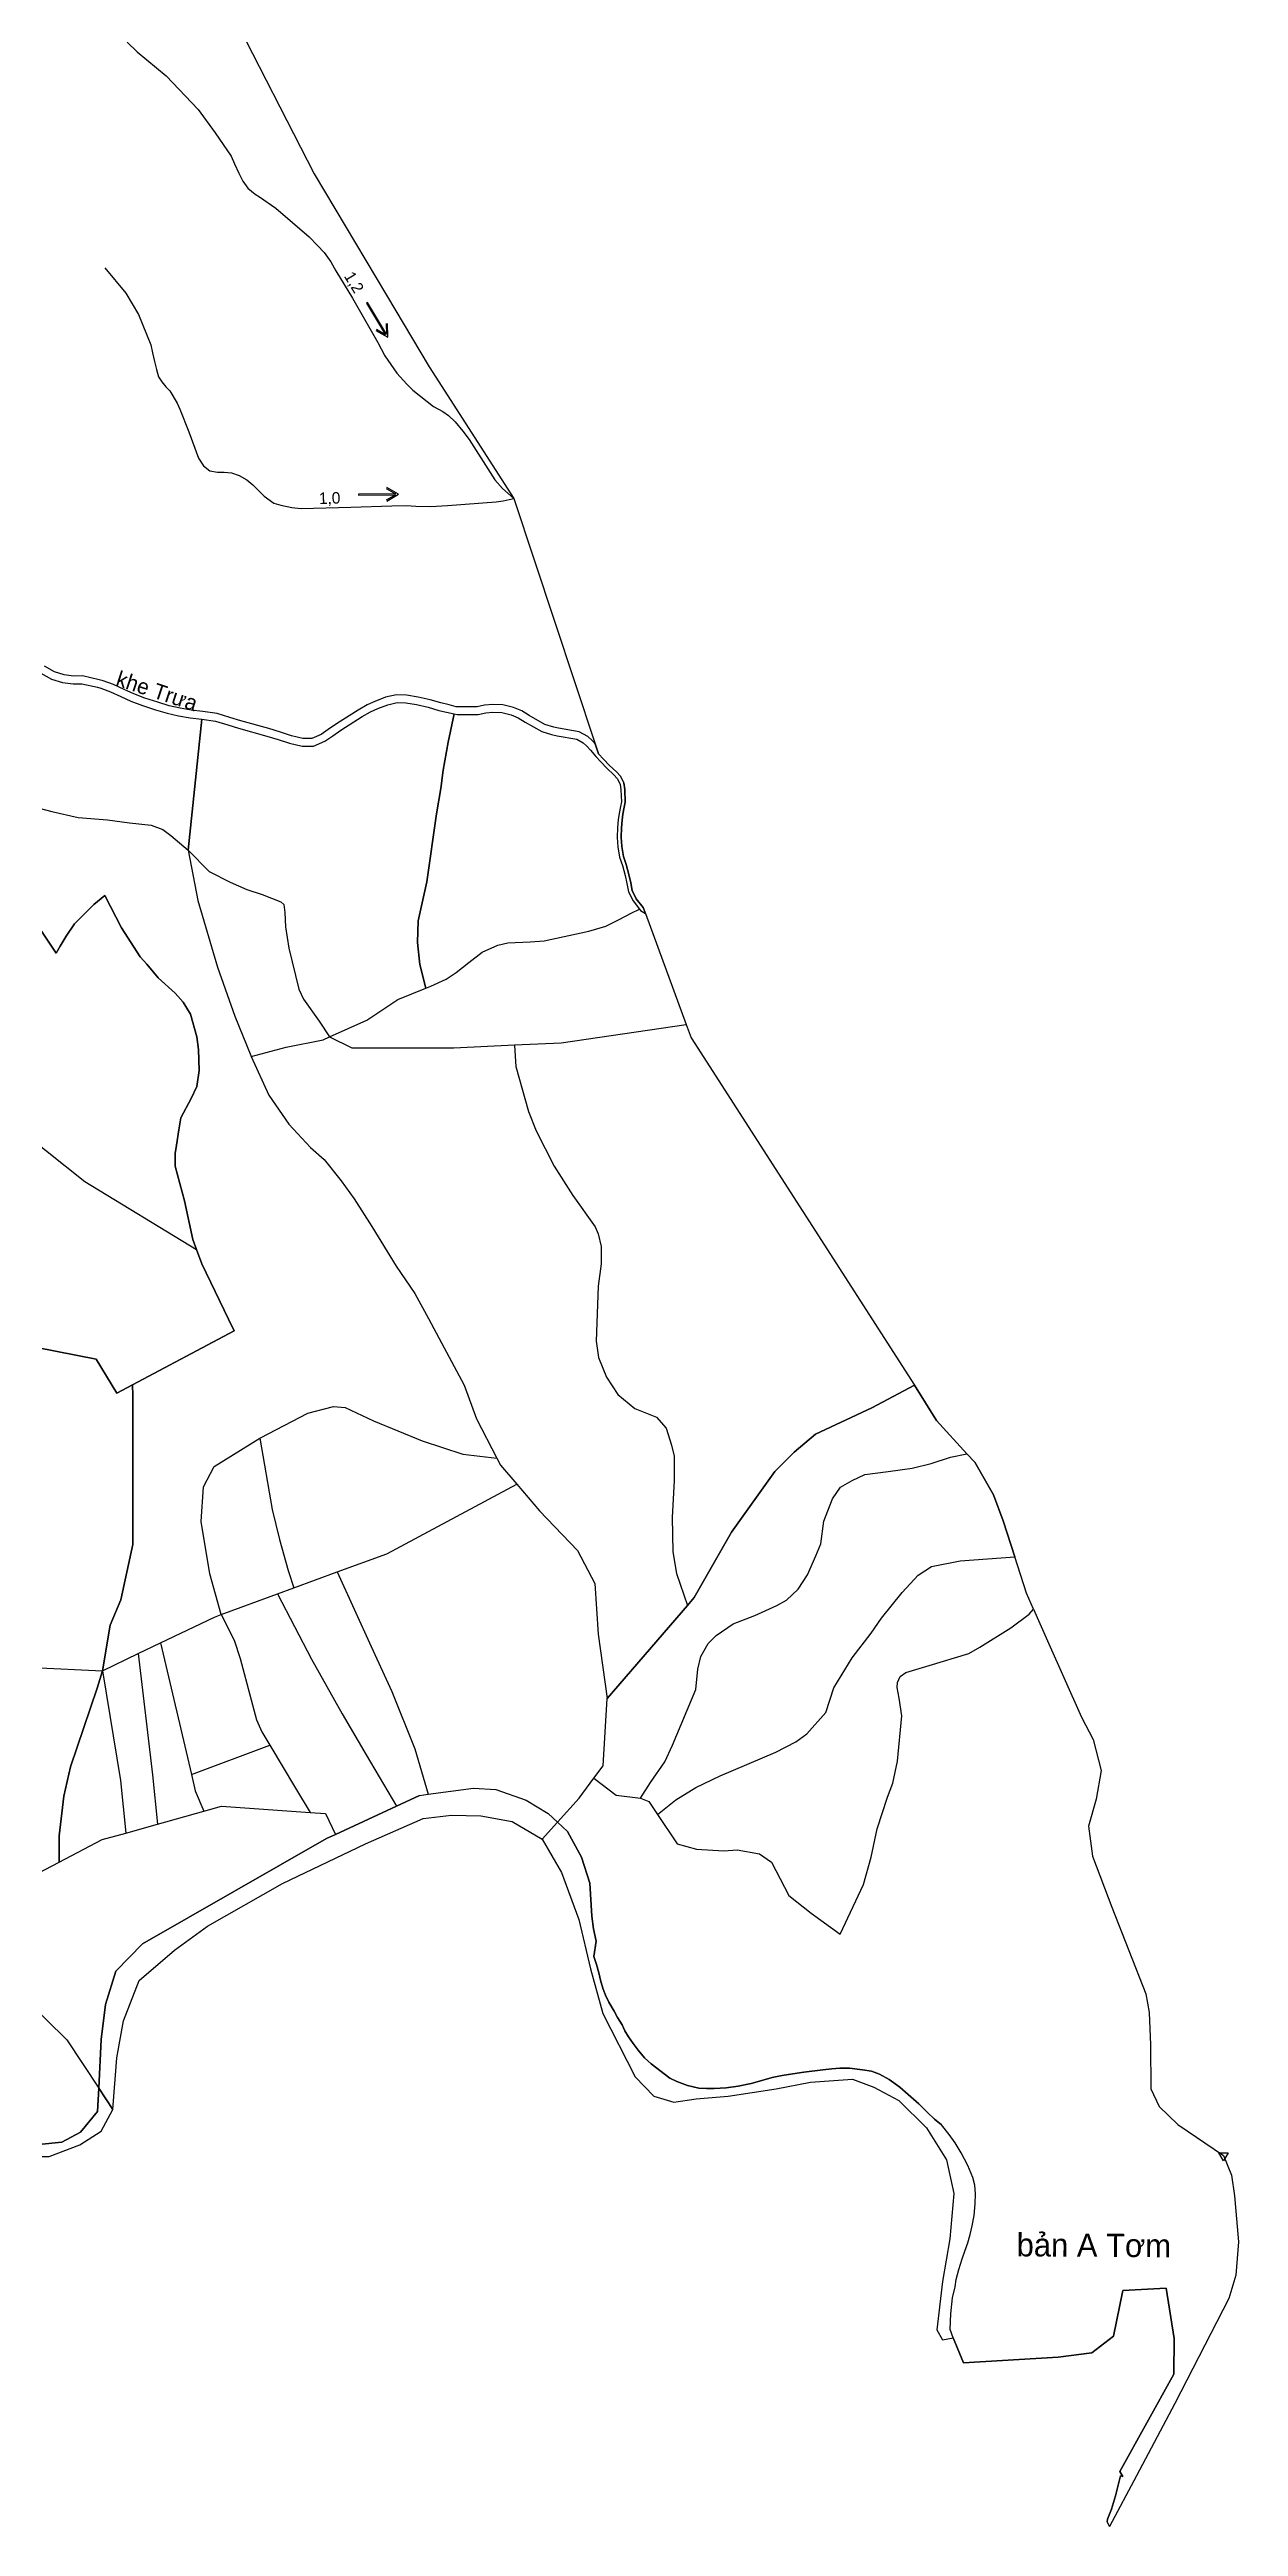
# Model space of a CAD drawing. Extents: x -6 to 556710, y -10 to 1845877.
# Drawn here: x 555169 to 556710, y 1840520 to 1843731 of the extents above; entities that cross this region are included whole.
import ezdxf

# ---------------------------------------------------------------- set-up
doc = ezdxf.new("R2010")
doc.units = 0
for name, color, linetype in [('Level 12', 7, 'Continuous'), ('Level 2', 7, 'Continuous'), ('Level 31', 7, 'Continuous'), ('Level 34', 7, 'Continuous'), ('Level 35', 7, 'Continuous'), ('Level 44', 7, 'Continuous'), ('Level 47', 7, 'Continuous'), ('Level 48', 7, 'Continuous'), ('Level 49', 7, 'Continuous'), ('Level 53', 7, 'Continuous'), ('Level 57', 7, 'Continuous'), ('Level 63', 7, 'Continuous')]:
    doc.layers.add(name, color=color, linetype=linetype)

msp = doc.modelspace()

# ---------------------------------------------------------------- linework, layer by layer
at = {"layer": 'Level 12'}
for p, q in [((555485.67, 1841737.19), (555541.7, 1841757.81)), ((555391.36, 1841702.49), (555464.55, 1841729.42)), ((555464.55, 1841729.42), (555485.67, 1841737.19)), ((555995.92, 1841714.32), (555891.91, 1841593.54)), ((555283.99, 1841651.97), (555312.82, 1841665.79)), ((555312.82, 1841665.79), (555352.93, 1841495.03)), ((555237.51, 1841629.69), (555283.99, 1841651.97)), ((555352.93, 1841495.03), (555454.7, 1841533.16)), ((555267.69, 1841419.34), (555308.84, 1841430.86)), ((555308.84, 1841430.86), (555368.9, 1841447.68)), ((555078.76, 1841327.72), (555181.25, 1841381.48))]:
    msp.add_line(p, q, dxfattribs=at)
for points in [[(555693.68, 1842870.1), (555685.49, 1842833.5), (555679.05, 1842797.34), (555676.08, 1842773.56), (555670.63, 1842740.37), (555658.1, 1842652.23), (555646.87, 1842601.66), (555645.88, 1842573.91), (555648.85, 1842545.18), (555656.57, 1842514.5)], [(555155.11, 1842593.85), (555177.61, 1842560.02), (555182.48, 1842569.08), (555190.26, 1842581.87), (555201.38, 1842597.99), (555226.52, 1842623.16), (555240.52, 1842634.59), (555262.26, 1842592.92), (555286.22, 1842555.31), (555295.06, 1842545.72), (555309.8, 1842528.02), (555331.91, 1842508.11), (555342.23, 1842496.31), (555351.81, 1842480.82), (555359.92, 1842451.32), (555362.13, 1842435.09), (555362.87, 1842407.81), (555359.92, 1842387.16), (555352.55, 1842371.67), (555339.28, 1842346.59), (555336.34, 1842331.11), (555333.39, 1842311.19), (555331.91, 1842300.13), (555331.91, 1842283.91), (555343.71, 1842238.92), (555354.76, 1842188.77), (555359.61, 1842175.72)], [(555656.57, 1842514.5), (555663.22, 1842517.21), (555683.24, 1842526.12), (555696.14, 1842535.02), (555712.61, 1842547.94), (555729.96, 1842561.29), (555749.99, 1842570.2), (555762.9, 1842573.32), (555791.82, 1842574.65), (555810.06, 1842575.99), (555867.92, 1842588.46), (555890.16, 1842595.14), (555907.52, 1842603.6), (555923.12, 1842611.9), (555933.88, 1842616.93)], [(555532, 1842451.35), (555580.14, 1842473.17), (555620.61, 1842499.82), (555656.57, 1842514.5)], [(555430.43, 1842425.9), (555475.77, 1842438), (555523.7, 1842447.59), (555532, 1842451.35)], [(555771.71, 1842441), (555771.74, 1842440.1), (555773.53, 1842413.12), (555789.85, 1842354.54), (555799.93, 1842329.56), (555823.3, 1842283.87), (555847.19, 1842245.61), (555876.16, 1842205.04), (555880.03, 1842196.24), (555883.9, 1842179.7), (555883.9, 1842157.17), (555880.38, 1842128.31), (555877.57, 1842056.87), (555880.39, 1842035.75), (555890.94, 1842010.4), (555905.71, 1841987.88), (555927.52, 1841969.57), (555955.67, 1841958.31), (555968.46, 1841944.01), (555975.14, 1841922.27), (555978.49, 1841908.05), (555978.49, 1841876.26), (555975.98, 1841828.58), (555976.84, 1841783.96), (555981.83, 1841755.81), (555995.92, 1841714.32)], [(555112.55, 1842345.02), (555214.53, 1842264.07), (555359.61, 1842175.72)], [(555359.61, 1842175.72), (555366.55, 1842157.05), (555400.86, 1842085.44), (555408.39, 1842070.36), (555276.64, 1842000.28)], [(555276.64, 1842000.28), (555256.14, 1841989.38), (555229.35, 1842033.57), (554969.6, 1842084.49), (554925.13, 1842082.43)], [(555276.64, 1842000.28), (555276.91, 1841986.4), (555276.92, 1841793.52), (555261.3, 1841721.84), (555247.59, 1841688.61), (555237.51, 1841629.69)], [(556290.33, 1842000), (556234.83, 1841970.64), (556162.14, 1841936.62), (556134.42, 1841913.05), (556109.35, 1841888.05), (556052.95, 1841809.26), (556004.77, 1841724.6), (555995.92, 1841714.32)], [(555441.56, 1841931.05), (555442.38, 1841931.55), (555503.55, 1841963.5), (555537.11, 1841972.17), (555552.27, 1841971.09), (555589.08, 1841953.75), (555651.87, 1841927.75), (555704.92, 1841910.42), (555748.81, 1841905.4)], [(555391.36, 1841702.49), (555376.55, 1841755.15), (555365.55, 1841823.17), (555368.55, 1841868.18), (555382.29, 1841894.71), (555441.56, 1841931.05)], [(555441.56, 1841931.05), (555457.65, 1841838.89), (555467.24, 1841799.7), (555478.43, 1841759.71), (555485.67, 1841737.19)], [(555935.03, 1841464.36), (555948.13, 1841485.02), (555966.79, 1841511.63), (555976.71, 1841533.08), (556006.88, 1841605.38), (556009.27, 1841631.6), (556013.23, 1841648.28), (556022.76, 1841664.96), (556033.08, 1841675.29), (556055.31, 1841690.39), (556083.1, 1841701.51), (556111.68, 1841714.22), (556124.38, 1841721.37), (556139.46, 1841735.67), (556151.37, 1841753.94), (556162.48, 1841778.57), (556168.83, 1841794.45), (556172.8, 1841823.85), (556183.91, 1841852.44), (556194.23, 1841867.54), (556209.32, 1841876.28), (556225.99, 1841884.22), (556256.15, 1841888.19), (556287.12, 1841892.16), (556311.73, 1841898.52), (556337.13, 1841906.46), (556358.28, 1841911.04)], [(555541.7, 1841757.81), (555606.09, 1841781.5), (555774.57, 1841871.62)], [(555541.7, 1841757.81), (555586.02, 1841661.29), (555612.53, 1841602.71), (555642.35, 1841528.66), (555659.94, 1841469.55)], [(555956.91, 1841443.44), (555981.03, 1841462.28), (556006.75, 1841478.24), (556038.13, 1841493.68), (556110.67, 1841524.07), (556136.4, 1841537.45), (556150.8, 1841547.75), (556175.5, 1841575.55), (556185.79, 1841607.47), (556209.46, 1841646.6), (556234.15, 1841678.52), (556247.53, 1841698.08), (556274.28, 1841731.03), (556294.86, 1841753.68), (556312.35, 1841765.01), (556349.4, 1841772.22), (556420.28, 1841777.3)], [(555464.55, 1841729.42), (555508.7, 1841644.71), (555548.47, 1841573.97), (555579.39, 1841520.92), (555618.75, 1841454.27)], [(555130.69, 1841695.58), (555139.56, 1841680.74), (555144.76, 1841669.68), (555146.06, 1841644.95), (555147.36, 1841633.9), (555237.51, 1841629.69)], [(555312.82, 1841665.79), (555382.89, 1841699.37), (555391.36, 1841702.49)], [(555391.36, 1841702.49), (555408.13, 1841669.41), (555415.89, 1841645.66), (555437.17, 1841566.03), (555444.24, 1841550.7), (555454.7, 1841533.16)], [(555956.91, 1841443.44), (555982.44, 1841405.41), (556007.5, 1841398.3), (556042.99, 1841396.22), (556060.53, 1841397.47), (556089.15, 1841392.58), (556104.79, 1841381.71), (556127.57, 1841338.17), (556156.46, 1841315.38), (556193.85, 1841288.17), (556224.11, 1841352.8), (556234.31, 1841388.18), (556241.79, 1841424.92), (556255.39, 1841465.73), (556262.19, 1841484.1), (556268.3, 1841512.67), (556273.74, 1841571.17), (556270.34, 1841594.3), (556267.62, 1841607.91), (556268.3, 1841614.71), (556271.7, 1841622.19), (556279.18, 1841627.64), (556309.1, 1841636.48), (556360.77, 1841652.13), (556375.04, 1841660.29), (556415.15, 1841685.45), (556438.95, 1841703.14), (556444.76, 1841709.35)], [(555237.51, 1841629.69), (555230.82, 1841607.15), (555195.99, 1841505.1), (555187.57, 1841467.16), (555181.25, 1841415.53), (555181.25, 1841381.48)], [(555237.51, 1841629.69), (555260.86, 1841487.33), (555267.69, 1841419.34)], [(555283.99, 1841651.97), (555302.42, 1841494.67), (555308.84, 1841430.86)], [(555454.7, 1841533.16), (555487.85, 1841477.58), (555506.69, 1841446.13)], [(555352.93, 1841495.03), (555357.88, 1841473.98), (555368.9, 1841447.68)], [(555874.5, 1841490.38), (555903.52, 1841468.5), (555935.03, 1841464.36)], [(555935.03, 1841464.36), (555945.7, 1841460.14), (555956.91, 1841443.44)], [(555368.9, 1841447.68), (555391.91, 1841454.12), (555506.69, 1841446.13)], [(555506.69, 1841446.13), (555526.82, 1841444.73), (555539.5, 1841417.55)], [(555181.25, 1841381.48), (555237.09, 1841410.77), (555267.69, 1841419.34)]]:
    msp.add_lwpolyline(points, dxfattribs=at)
at = {"layer": 'Level 2'}
for p, q in [((555348.63, 1842693.27), (555366.53, 1842863.11)), ((555485.67, 1841737.19), (555541.7, 1841757.81)), ((555391.36, 1841702.49), (555464.55, 1841729.42)), ((555464.55, 1841729.42), (555485.67, 1841737.19)), ((555891.91, 1841593.54), (555995.92, 1841714.32)), ((555283.99, 1841651.97), (555312.82, 1841665.79)), ((555312.82, 1841665.79), (555352.93, 1841495.03)), ((555237.51, 1841629.69), (555283.99, 1841651.97)), ((555352.93, 1841495.03), (555454.7, 1841533.16)), ((555267.69, 1841419.34), (555308.84, 1841430.86)), ((555308.84, 1841430.86), (555368.9, 1841447.68)), ((555539.5, 1841417.55), (555618.75, 1841454.27)), ((555807.75, 1841411.19), (555827.51, 1841433.36)), ((555078.76, 1841327.72), (555181.25, 1841381.48)), ((555232.77, 1841088.7), (555251.06, 1841061.01))]:
    msp.add_line(p, q, dxfattribs=at)
for points in [[(555405.3, 1843778.66), (555511.95, 1843570.12), (555605.8, 1843412.79), (555660.94, 1843319.93), (555771, 1843149.15), (555876.4, 1842831.11), (555872.5, 1842835.59), (555866.71, 1842840.65), (555855.7, 1842846.76), (555828.86, 1842851.5), (555822.49, 1842853.06), (555810.97, 1842856.57), (555790.56, 1842868.16), (555781.29, 1842874.16), (555770.48, 1842878.54), (555756.67, 1842881.89), (555743.5, 1842882.37), (555732.82, 1842881.34), (555723.5, 1842879.34), (555696.08, 1842879.27), (555687.1, 1842881.88), (555676.28, 1842884.37), (555662.46, 1842888.35), (555646.66, 1842892), (555631.83, 1842894.28), (555618.57, 1842894.77), (555604.52, 1842891.67), (555590.79, 1842886.41), (555580.59, 1842881.88), (555569.11, 1842875.15), (555540.89, 1842857.25), (555530.33, 1842849.8), (555521.12, 1842843.56), (555508.86, 1842838.35), (555497.42, 1842838.33), (555482.62, 1842841.8), (555468.26, 1842846.61), (555453.3, 1842851.08), (555416.82, 1842861.16), (555402.78, 1842865.36), (555386.24, 1842870.59), (555367.77, 1842873.04), (555352.54, 1842874.75), (555338.21, 1842877.44), (555323.96, 1842880.7), (555309.25, 1842885.14), (555292.53, 1842890.59), (555278.12, 1842895.98), (555265.69, 1842901.65), (555251.88, 1842908.1), (555238.5, 1842913.09), (555233.44, 1842914.49), (555211.65, 1842919.29), (555200.06, 1842919), (555187.97, 1842920.61), (555175.34, 1842924.44), (555162.15, 1842931.89)], [(555157.53, 1842923.01), (555171.38, 1842915.2), (555185.85, 1842910.81), (555199.52, 1842908.98), (555210.69, 1842909.27), (555231.02, 1842904.79), (555235.42, 1842903.57), (555248, 1842898.88), (555261.49, 1842892.57), (555274.28, 1842886.74), (555289.23, 1842881.15), (555306.25, 1842875.6), (555321.4, 1842871.02), (555336.17, 1842867.64), (555351.06, 1842864.85), (555366.53, 1842863.11), (555384.06, 1842860.79), (555399.84, 1842855.8), (555414.06, 1842851.54), (555450.54, 1842841.46), (555465.24, 1842837.07), (555479.88, 1842832.18), (555496.26, 1842828.33), (555510.9, 1842828.35), (555525.92, 1842834.74), (555536.01, 1842841.58), (555546.45, 1842848.93), (555574.31, 1842866.61), (555585.17, 1842872.96), (555594.61, 1842877.17), (555607.4, 1842882.07), (555619.47, 1842884.73), (555630.89, 1842884.3), (555644.78, 1842882.18), (555659.94, 1842878.67), (555673.78, 1842874.69), (555693.68, 1842870.1), (555697.26, 1842869.28), (555724.58, 1842869.34), (555734.36, 1842871.44), (555743.8, 1842872.35), (555755.29, 1842871.93), (555767.4, 1842869), (555776.65, 1842865.24)], [(555157.53, 1842923.01), (555171.38, 1842915.2), (555185.85, 1842910.81), (555199.52, 1842908.98), (555210.69, 1842909.27), (555231.02, 1842904.79), (555235.42, 1842903.57), (555248, 1842898.88), (555261.49, 1842892.57), (555274.28, 1842886.74), (555289.23, 1842881.15), (555306.25, 1842875.6), (555321.4, 1842871.02), (555336.17, 1842867.64), (555351.06, 1842864.85), (555366.53, 1842863.11)], [(555211.65, 1842919.29), (555200.06, 1842919), (555187.97, 1842920.61), (555175.34, 1842924.44), (555162.15, 1842931.89)], [(555776.65, 1842865.24), (555785.38, 1842859.6), (555806.99, 1842847.33), (555819.82, 1842843.42), (555826.8, 1842841.7), (555852.32, 1842837.2), (555860.93, 1842832.43), (555865.4, 1842828.51), (555870.15, 1842823.06), (555876.95, 1842814.86), (555883.55, 1842807.83), (555891.41, 1842799.84), (555900.42, 1842791.32), (555904.87, 1842786.52), (555908.54, 1842779.09), (555909.66, 1842771.53), (555910.3, 1842756.26), (555909.18, 1842750.08), (555907.21, 1842741.13), (555906.17, 1842732.8), (555905.25, 1842722.91), (555905.01, 1842710.02), (555905.76, 1842697.67), (555907.95, 1842684.26), (555911.55, 1842673.45), (555915.28, 1842660.78), (555917.53, 1842650.24), (555919.67, 1842639.65), (555925.35, 1842627.61), (555933.88, 1842616.93), (555935.18, 1842615.3), (555941.35, 1842611.5), (555938.54, 1842619.11), (555929.62, 1842630.27), (555924.45, 1842641.23), (555922.43, 1842651.26), (555920.13, 1842662.01), (555916.32, 1842674.95), (555912.82, 1842685.46), (555910.74, 1842698.23), (555910.01, 1842710.13), (555910.25, 1842722.63), (555911.14, 1842732.26), (555912.14, 1842740.28), (555914.08, 1842749.09), (555915.32, 1842755.91), (555914.64, 1842772), (555913.37, 1842780.6), (555909.03, 1842789.39), (555903.97, 1842794.84), (555894.91, 1842803.41), (555887.16, 1842811.3), (555880.68, 1842818.19), (555876.4, 1842831.11), (555872.5, 1842835.59), (555866.71, 1842840.65), (555855.7, 1842846.76), (555828.86, 1842851.5), (555822.49, 1842853.06), (555810.97, 1842856.57), (555790.56, 1842868.16), (555781.29, 1842874.16), (555770.48, 1842878.54), (555756.67, 1842881.89), (555743.5, 1842882.37), (555732.82, 1842881.34), (555723.5, 1842879.34), (555696.08, 1842879.27), (555687.1, 1842881.88), (555676.28, 1842884.37), (555662.46, 1842888.35), (555646.66, 1842892), (555631.83, 1842894.28), (555618.57, 1842894.77), (555604.52, 1842891.67), (555590.79, 1842886.41), (555580.59, 1842881.88), (555569.11, 1842875.15), (555540.89, 1842857.25), (555530.33, 1842849.8), (555521.12, 1842843.56), (555508.86, 1842838.35), (555497.42, 1842838.33), (555482.62, 1842841.8), (555468.26, 1842846.61), (555453.3, 1842851.08), (555416.82, 1842861.16), (555402.78, 1842865.36), (555386.24, 1842870.59), (555367.77, 1842873.04), (555352.54, 1842874.75), (555338.21, 1842877.44), (555323.96, 1842880.7), (555309.25, 1842885.14), (555292.53, 1842890.59), (555278.12, 1842895.98), (555265.69, 1842901.65), (555251.88, 1842908.1), (555238.5, 1842913.09), (555233.44, 1842914.49), (555211.65, 1842919.29)], [(555366.53, 1842863.11), (555384.06, 1842860.79), (555399.84, 1842855.8), (555414.06, 1842851.54), (555450.54, 1842841.46), (555465.24, 1842837.07), (555479.88, 1842832.18), (555496.26, 1842828.33), (555510.9, 1842828.35), (555525.92, 1842834.74), (555536.01, 1842841.58), (555546.45, 1842848.93), (555574.31, 1842866.61), (555585.17, 1842872.96), (555594.61, 1842877.17), (555607.4, 1842882.07), (555619.47, 1842884.73), (555630.89, 1842884.3), (555644.78, 1842882.18), (555659.94, 1842878.67), (555673.78, 1842874.69), (555693.68, 1842870.1)], [(555656.57, 1842514.5), (555648.85, 1842545.18), (555645.88, 1842573.91), (555646.87, 1842601.66), (555658.1, 1842652.23), (555670.63, 1842740.37), (555676.08, 1842773.56), (555679.05, 1842797.34), (555685.49, 1842833.5), (555693.68, 1842870.1)], [(555693.68, 1842870.1), (555697.26, 1842869.28), (555724.58, 1842869.34), (555734.36, 1842871.44), (555743.8, 1842872.35), (555755.29, 1842871.93), (555767.4, 1842869), (555776.65, 1842865.24), (555785.38, 1842859.6), (555806.99, 1842847.33), (555819.82, 1842843.42), (555826.8, 1842841.7), (555852.32, 1842837.2), (555860.93, 1842832.43), (555865.4, 1842828.51), (555870.15, 1842823.06), (555876.95, 1842814.86), (555883.55, 1842807.83), (555891.41, 1842799.84), (555900.42, 1842791.32), (555904.87, 1842786.52), (555908.54, 1842779.09), (555909.66, 1842771.53), (555910.3, 1842756.26), (555909.18, 1842750.08), (555907.21, 1842741.13), (555906.17, 1842732.8), (555905.25, 1842722.91), (555905.01, 1842710.02), (555905.76, 1842697.67), (555907.95, 1842684.26), (555911.55, 1842673.45), (555915.28, 1842660.78), (555917.53, 1842650.24), (555919.67, 1842639.65), (555925.35, 1842627.61), (555933.88, 1842616.93)], [(555117.26, 1842758.97), (555139.15, 1842752.25), (555171.72, 1842743.72), (555205.84, 1842735.96), (555243.84, 1842732.85), (555272.53, 1842728.97), (555300.45, 1842725.87), (555315.96, 1842720.44), (555325.95, 1842712.41), (555348.63, 1842693.27)], [(555348.63, 1842693.27), (555375.67, 1842665.71), (555403.18, 1842651.87), (555424.81, 1842642.59), (555444.51, 1842636.02), (555468.84, 1842626.35), (555472.71, 1842622.88), (555473.87, 1842612.83), (555474.64, 1842593.89), (555479.27, 1842566.44), (555492.03, 1842513.48), (555498.21, 1842500.34), (555518.29, 1842471.74), (555532, 1842451.35)], [(555348.63, 1842693.27), (555360.99, 1842628.3), (555386.5, 1842541.68), (555408.91, 1842478.25), (555429.73, 1842427.45), (555430.43, 1842425.9)], [(555359.61, 1842175.72), (555354.76, 1842188.77), (555343.71, 1842238.92), (555331.91, 1842283.91), (555331.91, 1842300.13), (555333.39, 1842311.19), (555336.34, 1842331.11), (555339.28, 1842346.59), (555352.55, 1842371.67), (555359.92, 1842387.16), (555362.87, 1842407.81), (555362.13, 1842435.09), (555359.92, 1842451.32), (555351.81, 1842480.82), (555342.23, 1842496.31), (555331.91, 1842508.11), (555309.8, 1842528.02), (555295.06, 1842545.72), (555286.22, 1842555.31), (555262.26, 1842592.92), (555240.52, 1842634.59), (555226.52, 1842623.16), (555201.38, 1842597.99), (555190.26, 1842581.87), (555182.48, 1842569.08), (555177.61, 1842560.02), (555155.11, 1842593.85)], [(555656.57, 1842514.5), (555663.22, 1842517.21), (555683.24, 1842526.12), (555696.14, 1842535.02), (555712.61, 1842547.94), (555729.96, 1842561.29), (555749.99, 1842570.2), (555762.9, 1842573.32), (555791.82, 1842574.65), (555810.06, 1842575.99), (555867.92, 1842588.46), (555890.16, 1842595.14), (555907.52, 1842603.6), (555923.12, 1842611.9), (555933.88, 1842616.93)], [(555933.88, 1842616.93), (555935.18, 1842615.3), (555941.35, 1842611.5), (555994.42, 1842467.6)], [(555532, 1842451.35), (555580.14, 1842473.17), (555620.61, 1842499.82), (555656.57, 1842514.5)], [(555771.71, 1842441), (555832.03, 1842443.87), (555994.42, 1842467.6)], [(555994.42, 1842467.6), (556000.78, 1842450.37), (556290.33, 1842000)], [(555430.43, 1842425.9), (555475.77, 1842438), (555523.7, 1842447.59), (555532, 1842451.35)], [(555430.43, 1842425.9), (555453.03, 1842375.86), (555479.16, 1842338.41), (555507.41, 1842308.02), (555525.06, 1842292.46), (555546.95, 1842264.89), (555563.9, 1842241.57), (555586.55, 1842205.75), (555618.24, 1842154.37), (555642.33, 1842118.85), (555660.07, 1842086.5), (555677.18, 1842054.79), (555706.36, 1842000), (555722.45, 1841956.35), (555748.81, 1841905.4)], [(555532, 1842451.35), (555560.85, 1842437.25), (555693.13, 1842437.25), (555771.71, 1842441)], [(555771.71, 1842441), (555771.74, 1842440.1), (555773.53, 1842413.12), (555789.85, 1842354.54), (555799.93, 1842329.56), (555823.3, 1842283.87), (555847.19, 1842245.61), (555876.16, 1842205.04), (555880.03, 1842196.24), (555883.9, 1842179.7), (555883.9, 1842157.17), (555880.38, 1842128.31), (555877.57, 1842056.87), (555880.39, 1842035.75), (555890.94, 1842010.4), (555905.71, 1841987.88), (555927.52, 1841969.57), (555955.67, 1841958.31), (555968.46, 1841944.01), (555975.14, 1841922.27), (555978.49, 1841908.05), (555978.49, 1841876.26), (555975.98, 1841828.58), (555976.84, 1841783.96), (555981.83, 1841755.81), (555995.92, 1841714.32)], [(555112.55, 1842345.02), (555214.53, 1842264.07), (555359.61, 1842175.72)], [(555276.64, 1842000.28), (555408.39, 1842070.36), (555400.86, 1842085.44), (555366.55, 1842157.05), (555359.61, 1842175.72)], [(554925.13, 1842082.43), (554969.6, 1842084.49), (555229.35, 1842033.57), (555256.14, 1841989.38), (555276.64, 1842000.28)], [(555237.51, 1841629.69), (555247.59, 1841688.61), (555261.3, 1841721.84), (555276.92, 1841793.52), (555276.91, 1841986.4), (555276.64, 1842000.28)], [(555995.92, 1841714.32), (556004.77, 1841724.6), (556052.95, 1841809.26), (556109.35, 1841888.05), (556134.42, 1841913.05), (556162.14, 1841936.62), (556234.83, 1841970.64), (556290.33, 1842000)], [(556290.33, 1842000), (556318.97, 1841954.26), (556358.28, 1841911.04)], [(555441.56, 1841931.05), (555442.38, 1841931.55), (555503.55, 1841963.5), (555537.11, 1841972.17), (555552.27, 1841971.09), (555589.08, 1841953.75), (555651.87, 1841927.75), (555704.92, 1841910.42), (555748.81, 1841905.4)], [(555391.36, 1841702.49), (555376.55, 1841755.15), (555365.55, 1841823.17), (555368.55, 1841868.18), (555382.29, 1841894.71), (555441.56, 1841931.05)], [(555441.56, 1841931.05), (555457.65, 1841838.89), (555467.24, 1841799.7), (555478.43, 1841759.71), (555485.67, 1841737.19)], [(555935.03, 1841464.36), (555948.13, 1841485.02), (555966.79, 1841511.63), (555976.71, 1841533.08), (556006.88, 1841605.38), (556009.27, 1841631.6), (556013.23, 1841648.28), (556022.76, 1841664.96), (556033.08, 1841675.29), (556055.31, 1841690.39), (556083.1, 1841701.51), (556111.68, 1841714.22), (556124.38, 1841721.37), (556139.46, 1841735.67), (556151.37, 1841753.94), (556162.48, 1841778.57), (556168.83, 1841794.45), (556172.8, 1841823.85), (556183.91, 1841852.44), (556194.23, 1841867.54), (556209.32, 1841876.28), (556225.99, 1841884.22), (556256.15, 1841888.19), (556287.12, 1841892.16), (556311.73, 1841898.52), (556337.13, 1841906.46), (556358.28, 1841911.04)], [(556358.28, 1841911.04), (556368.36, 1841899.95), (556392.78, 1841857.58), (556405.26, 1841823.9), (556420.28, 1841777.3)], [(555748.81, 1841905.4), (555753.55, 1841896.24), (555774.57, 1841871.62)], [(555541.7, 1841757.81), (555606.09, 1841781.5), (555774.57, 1841871.62)], [(555774.57, 1841871.62), (555803.96, 1841837.19), (555853.3, 1841785.67), (555875.82, 1841742.73), (555880.11, 1841677.26), (555891.91, 1841593.54)], [(555541.7, 1841757.81), (555586.02, 1841661.29), (555612.53, 1841602.71), (555642.35, 1841528.66), (555659.94, 1841469.55)], [(555956.91, 1841443.44), (555982.44, 1841405.41), (556007.5, 1841398.3), (556042.99, 1841396.22), (556060.53, 1841397.47), (556089.15, 1841392.58), (556104.79, 1841381.71), (556127.57, 1841338.17), (556156.46, 1841315.38), (556193.85, 1841288.17), (556224.11, 1841352.8), (556234.31, 1841388.18), (556241.79, 1841424.92), (556255.39, 1841465.73), (556262.19, 1841484.1), (556268.3, 1841512.67), (556273.74, 1841571.17), (556270.34, 1841594.3), (556267.62, 1841607.91), (556268.3, 1841614.71), (556271.7, 1841622.19), (556279.18, 1841627.64), (556309.1, 1841636.48), (556360.77, 1841652.13), (556375.04, 1841660.29), (556415.15, 1841685.45), (556438.95, 1841703.14), (556444.76, 1841709.35), (556435.44, 1841730.28), (556420.28, 1841777.3)], [(555956.91, 1841443.44), (555981.03, 1841462.28), (556006.75, 1841478.24), (556038.13, 1841493.68), (556110.67, 1841524.07), (556136.4, 1841537.45), (556150.8, 1841547.75), (556175.5, 1841575.55), (556185.79, 1841607.47), (556209.46, 1841646.6), (556234.15, 1841678.52), (556247.53, 1841698.08), (556274.28, 1841731.03), (556294.86, 1841753.68), (556312.35, 1841765.01), (556349.4, 1841772.22), (556420.28, 1841777.3)], [(555464.55, 1841729.42), (555508.7, 1841644.71), (555548.47, 1841573.97), (555579.39, 1841520.92), (555618.75, 1841454.27)], [(555130.69, 1841695.58), (555139.56, 1841680.74), (555144.76, 1841669.68), (555146.06, 1841644.95), (555147.36, 1841633.9), (555237.51, 1841629.69)], [(555312.82, 1841665.79), (555382.89, 1841699.37), (555391.36, 1841702.49)], [(555391.36, 1841702.49), (555408.13, 1841669.41), (555415.89, 1841645.66), (555437.17, 1841566.03), (555444.24, 1841550.7), (555454.7, 1841533.16)], [(555874.5, 1841490.38), (555903.52, 1841468.5), (555935.03, 1841464.36), (555945.7, 1841460.14), (555956.91, 1841443.44), (555982.44, 1841405.41), (556007.5, 1841398.3), (556042.99, 1841396.22), (556060.53, 1841397.47), (556089.15, 1841392.58), (556104.79, 1841381.71), (556127.57, 1841338.17), (556156.46, 1841315.38), (556193.85, 1841288.17), (556224.11, 1841352.8), (556234.31, 1841388.18), (556241.79, 1841424.92), (556255.39, 1841465.73), (556262.19, 1841484.1), (556268.3, 1841512.67), (556273.74, 1841571.17), (556270.34, 1841594.3), (556267.62, 1841607.91), (556268.3, 1841614.71), (556271.7, 1841622.19), (556279.18, 1841627.64), (556309.1, 1841636.48), (556360.77, 1841652.13), (556375.04, 1841660.29), (556415.15, 1841685.45), (556438.95, 1841703.14), (556444.76, 1841709.35), (556462.86, 1841668.7), (556506.85, 1841569.57), (556522.02, 1841540.67), (556532.26, 1841500.24), (556525.68, 1841463.42), (556515.97, 1841428.07), (556521.11, 1841389.29), (556546.24, 1841323.15), (556590.2, 1841210.81), (556594.38, 1841186.63), (556596.13, 1841144.97), (556596.68, 1841087.79), (556607.32, 1841064.72), (556631.69, 1841041.4), (556690.97, 1841001.45), (556701.24, 1840975.86), (556705.05, 1840948.92), (556710.29, 1840889.21), (556707.01, 1840846.06), (556697.91, 1840815.88), (556628, 1840679.95), (556577.9, 1840586.19), (556542.97, 1840520.44), (556540.27, 1840526.23), (556540.34, 1840529.87), (556545.76, 1840542.75), (556550.91, 1840560.2), (556557.34, 1840586.02), (556560.22, 1840585.21), (556556.63, 1840591.86), (556626.33, 1840717.79), (556626.89, 1840763.95), (556616.76, 1840829.25), (556560.5, 1840826.43), (556548.12, 1840767.33), (556519.99, 1840745.38), (556476.67, 1840739.74), (556354.02, 1840732.42), (556340.58, 1840765.1), (556336.45, 1840775.85), (556337.47, 1840795.91), (556339.57, 1840816.63), (556342.91, 1840831.2), (556344.48, 1840840.78), (556347.74, 1840853.55), (556352.13, 1840867.31), (556355.45, 1840877.23), (556359.58, 1840888.21), (556362.38, 1840898.91), (556365.21, 1840910.14), (556367.53, 1840923.63), (556368.8, 1840938.65), (556369.17, 1840951.77), (556368.31, 1840963.04), (556365.72, 1840973.02), (556359.46, 1840988.42), (556350.96, 1841004.79), (556342.99, 1841017.96), (556335.18, 1841028.41), (556325.08, 1841040.98), (556316.05, 1841048.64), (556307.01, 1841057.24), (556295.71, 1841068.49), (556282, 1841080.48), (556271.25, 1841090.01), (556257.31, 1841099.76), (556245.03, 1841106.56), (556234.67, 1841110.77), (556222.74, 1841112.45)], [(555181.25, 1841381.48), (555181.25, 1841415.53), (555187.57, 1841467.16), (555195.99, 1841505.1), (555230.82, 1841607.15), (555237.51, 1841629.69)], [(555237.51, 1841629.69), (555260.86, 1841487.33), (555267.69, 1841419.34)], [(555283.99, 1841651.97), (555302.42, 1841494.67), (555308.84, 1841430.86)], [(555874.5, 1841490.38), (555886.55, 1841506.59), (555891.91, 1841593.54)], [(555454.7, 1841533.16), (555487.85, 1841477.58), (555506.69, 1841446.13)], [(555352.93, 1841495.03), (555357.88, 1841473.98), (555368.9, 1841447.68)], [(555618.75, 1841454.27), (555648.37, 1841467.99), (555659.94, 1841469.55)], [(555659.94, 1841469.55), (555718.37, 1841477.46), (555747.49, 1841475.69), (555786.61, 1841461.89), (555815.52, 1841444.63), (555827.51, 1841433.36)], [(556222.74, 1841112.45), (556205.95, 1841114.33), (556193.27, 1841114.55), (556183.16, 1841113.73), (556171.41, 1841112.49), (556146.76, 1841109.22), (556132.71, 1841107.14), (556118.67, 1841104.86), (556105.94, 1841102.33), (556092.4, 1841098.74), (556078.62, 1841094.59), (556061.47, 1841091.16), (556046.26, 1841089.03), (556030.68, 1841088.12), (556020.78, 1841088.07), (556010.59, 1841088.62), (555996.09, 1841092.28), (555982.04, 1841097.27), (555973.25, 1841101.58), (555948.85, 1841120.26), (555940.33, 1841128.09), (555931.85, 1841137.93), (555925.47, 1841146.35), (555919.46, 1841155.04), (555914.84, 1841162.86), (555911.17, 1841170.7), (555905.26, 1841180.24), (555900.71, 1841188.38), (555893.97, 1841200.24), (555889.71, 1841209.27), (555886.45, 1841217.16), (555883.68, 1841226.91), (555881.05, 1841238.05), (555877.79, 1841249.11), (555874.67, 1841259.12), (555877.39, 1841279.35), (555874.06, 1841295.19), (555871.81, 1841311.53), (555869.3, 1841354.58), (555858.49, 1841388.24), (555840.34, 1841421.3), (555827.51, 1841433.36), (555855.45, 1841464.73), (555874.5, 1841490.38)], [(555827.51, 1841433.36), (555855.45, 1841464.73), (555874.5, 1841490.38)], [(555874.5, 1841490.38), (555903.52, 1841468.5), (555935.03, 1841464.36)], [(555935.03, 1841464.36), (555945.7, 1841460.14), (555956.91, 1841443.44)], [(555251.06, 1841061.01), (555256.15, 1841127.85), (555264.86, 1841175.8), (555285.18, 1841228.11), (555330.91, 1841267.34), (555373.72, 1841298.59), (555470.98, 1841353.8), (555578.4, 1841405.38), (555653.15, 1841438.08), (555690.17, 1841442.44), (555727.91, 1841441.71), (555768.55, 1841434.44), (555807.75, 1841411.19)], [(555368.9, 1841447.68), (555391.91, 1841454.12), (555506.69, 1841446.13)], [(555506.69, 1841446.13), (555526.82, 1841444.73), (555539.5, 1841417.55)], [(555807.75, 1841411.19), (555832.42, 1841368.33), (555854.92, 1841307.3), (555870.17, 1841243.37), (555886.13, 1841185.24), (555928.23, 1841103.14), (555952.18, 1841078.44), (555978.31, 1841070.45), (556007.34, 1841074.81), (556048.71, 1841078.44), (556111.13, 1841087.89), (556155.4, 1841096.6), (556209.84, 1841100.23), (556237.42, 1841090.06), (556270.08, 1841072.63), (556305.65, 1841037.03), (556331.78, 1840995.61), (556341.22, 1840952.02), (556336.14, 1840893.17), (556326.7, 1840837.96), (556319.45, 1840775.48), (556326.61, 1840762.36), (556340.58, 1840765.1), (556336.45, 1840775.85), (556337.47, 1840795.91), (556339.57, 1840816.63), (556342.91, 1840831.2), (556344.48, 1840840.78), (556347.74, 1840853.55), (556352.13, 1840867.31), (556355.45, 1840877.23), (556359.58, 1840888.21), (556362.38, 1840898.91), (556365.21, 1840910.14), (556367.53, 1840923.63), (556368.8, 1840938.65), (556369.17, 1840951.77), (556368.31, 1840963.04), (556365.72, 1840973.02), (556359.46, 1840988.42), (556350.96, 1841004.79), (556342.99, 1841017.96), (556335.18, 1841028.41), (556325.08, 1841040.98), (556316.05, 1841048.64), (556307.01, 1841057.24), (556295.71, 1841068.49), (556282, 1841080.48), (556271.25, 1841090.01), (556257.31, 1841099.76), (556245.03, 1841106.56), (556234.67, 1841110.77), (556222.74, 1841112.45), (556205.95, 1841114.33), (556193.27, 1841114.55), (556183.16, 1841113.73), (556171.41, 1841112.49), (556146.76, 1841109.22), (556132.71, 1841107.14), (556118.67, 1841104.86), (556105.94, 1841102.33), (556092.4, 1841098.74), (556078.62, 1841094.59), (556061.47, 1841091.16), (556046.26, 1841089.03), (556030.68, 1841088.12), (556020.78, 1841088.07), (556010.59, 1841088.62), (555996.09, 1841092.28), (555982.04, 1841097.27), (555973.25, 1841101.58), (555948.85, 1841120.26), (555940.33, 1841128.09), (555931.85, 1841137.93), (555925.47, 1841146.35), (555919.46, 1841155.04), (555914.84, 1841162.86), (555911.17, 1841170.7), (555905.26, 1841180.24), (555900.71, 1841188.38), (555893.97, 1841200.24), (555889.71, 1841209.27), (555886.45, 1841217.16), (555883.68, 1841226.91), (555881.05, 1841238.05), (555877.79, 1841249.11), (555874.67, 1841259.12), (555877.39, 1841279.35), (555874.06, 1841295.19), (555871.81, 1841311.53), (555869.3, 1841354.58), (555858.49, 1841388.24), (555840.34, 1841421.3), (555827.51, 1841433.36)], [(555181.25, 1841381.48), (555237.09, 1841410.77), (555267.69, 1841419.34)], [(555232.77, 1841088.7), (555235.89, 1841151.74), (555241.37, 1841197.15), (555254.96, 1841240.34), (555289.39, 1841275.91), (555527.77, 1841412.12), (555539.5, 1841417.55)], [(555072.32, 1841287.99), (555110.68, 1841230.85), (555191.4, 1841151.32), (555232.77, 1841088.7)], [(554281.91, 1840964.62), (554346.7, 1841018.15), (554417.83, 1841074.09), (554459.2, 1841092.25), (554541.21, 1841092.98), (554637.74, 1841082.08), (554745.89, 1841071.18), (554835.17, 1841057.38), (554946.22, 1841038.49), (555060.9, 1841018.15), (555127.67, 1840999.99), (555168.32, 1840999.99), (555208.24, 1841015.25), (555235.82, 1841032.68), (555251.06, 1841061.01)], [(555154.95, 1841015.59), (555184.93, 1841018.47), (555209.24, 1841031.42), (555231.27, 1841058.42), (555232.77, 1841088.7)]]:
    msp.add_lwpolyline(points, dxfattribs=at)
at = {"layer": 'Level 31'}
for p, q in [((555648.37, 1841467.99), (555618.75, 1841454.27)), ((555648.37, 1841467.99), (555659.94, 1841469.55)), ((555618.75, 1841454.27), (555539.5, 1841417.55))]:
    msp.add_line(p, q, dxfattribs=at)
for points in [[(555157.53, 1842923.01), (555171.38, 1842915.2), (555185.85, 1842910.81), (555199.52, 1842908.98), (555210.69, 1842909.27), (555231.02, 1842904.79), (555235.42, 1842903.57), (555248, 1842898.88), (555261.49, 1842892.57), (555274.28, 1842886.74), (555289.23, 1842881.15), (555306.25, 1842875.6), (555321.4, 1842871.02), (555336.17, 1842867.64), (555351.06, 1842864.85), (555366.53, 1842863.11)], [(555876.4, 1842831.11), (555872.5, 1842835.59), (555866.71, 1842840.65), (555855.7, 1842846.76), (555828.86, 1842851.5), (555822.49, 1842853.06), (555810.97, 1842856.57), (555790.56, 1842868.16), (555781.29, 1842874.16), (555770.48, 1842878.54), (555756.67, 1842881.89), (555743.5, 1842882.37), (555732.82, 1842881.34), (555723.5, 1842879.34), (555696.08, 1842879.27), (555687.1, 1842881.88), (555676.28, 1842884.37), (555662.46, 1842888.35), (555646.66, 1842892), (555631.83, 1842894.28), (555618.57, 1842894.77), (555604.52, 1842891.67), (555590.79, 1842886.41), (555580.59, 1842881.88), (555569.11, 1842875.15), (555540.89, 1842857.25), (555530.33, 1842849.8), (555521.12, 1842843.56), (555508.86, 1842838.35), (555497.42, 1842838.33), (555482.62, 1842841.8), (555468.26, 1842846.61), (555453.3, 1842851.08), (555416.82, 1842861.16), (555402.78, 1842865.36), (555386.24, 1842870.59), (555367.77, 1842873.04), (555352.54, 1842874.75), (555338.21, 1842877.44), (555323.96, 1842880.7), (555309.25, 1842885.14), (555292.53, 1842890.59), (555278.12, 1842895.98), (555265.69, 1842901.65), (555251.88, 1842908.1), (555238.5, 1842913.09), (555233.44, 1842914.49), (555211.65, 1842919.29), (555200.06, 1842919), (555187.97, 1842920.61), (555175.34, 1842924.44), (555162.15, 1842931.89)], [(555366.53, 1842863.11), (555384.06, 1842860.79), (555399.84, 1842855.8), (555414.06, 1842851.54), (555450.54, 1842841.46), (555465.24, 1842837.07), (555479.88, 1842832.18), (555496.26, 1842828.33), (555510.9, 1842828.35), (555525.92, 1842834.74), (555536.01, 1842841.58), (555546.45, 1842848.93), (555574.31, 1842866.61), (555585.17, 1842872.96), (555594.61, 1842877.17), (555607.4, 1842882.07), (555619.47, 1842884.73), (555630.89, 1842884.3), (555644.78, 1842882.18), (555659.94, 1842878.67), (555673.78, 1842874.69), (555693.68, 1842870.1)], [(555693.68, 1842870.1), (555697.26, 1842869.28), (555724.58, 1842869.34), (555734.36, 1842871.44), (555743.8, 1842872.35), (555755.29, 1842871.93), (555767.4, 1842869), (555776.65, 1842865.24), (555785.38, 1842859.6), (555806.99, 1842847.33), (555819.82, 1842843.42), (555826.8, 1842841.7), (555852.32, 1842837.2), (555860.93, 1842832.43), (555865.4, 1842828.51), (555870.15, 1842823.06), (555876.95, 1842814.86), (555883.55, 1842807.83), (555891.41, 1842799.84), (555900.42, 1842791.32), (555904.87, 1842786.52), (555908.54, 1842779.09), (555909.66, 1842771.53), (555910.3, 1842756.26), (555909.18, 1842750.08), (555907.21, 1842741.13), (555906.17, 1842732.8), (555905.25, 1842722.91), (555905.01, 1842710.02), (555905.76, 1842697.67), (555907.95, 1842684.26), (555911.55, 1842673.45), (555915.28, 1842660.78), (555917.53, 1842650.24), (555919.67, 1842639.65), (555925.35, 1842627.61), (555933.88, 1842616.93)], [(555933.88, 1842616.93), (555935.18, 1842615.3), (555941.35, 1842611.5)], [(555659.94, 1841469.55), (555718.37, 1841477.46), (555747.49, 1841475.69), (555786.61, 1841461.89), (555815.52, 1841444.63), (555827.51, 1841433.36)], [(555827.51, 1841433.36), (555840.34, 1841421.3), (555858.49, 1841388.24), (555869.3, 1841354.58), (555871.81, 1841311.53), (555874.06, 1841295.19), (555877.39, 1841279.35), (555874.67, 1841259.12), (555877.79, 1841249.11), (555881.05, 1841238.05), (555883.68, 1841226.91), (555886.45, 1841217.16), (555889.71, 1841209.27), (555893.97, 1841200.24), (555900.71, 1841188.38), (555905.26, 1841180.24), (555911.17, 1841170.7), (555914.84, 1841162.86), (555919.46, 1841155.04), (555925.47, 1841146.35), (555931.85, 1841137.93), (555940.33, 1841128.09), (555948.85, 1841120.26), (555973.25, 1841101.58), (555982.04, 1841097.27), (555996.09, 1841092.28), (556010.59, 1841088.62), (556020.78, 1841088.07), (556030.68, 1841088.12), (556046.26, 1841089.03), (556061.47, 1841091.16), (556078.62, 1841094.59), (556092.4, 1841098.74), (556105.94, 1841102.33), (556118.67, 1841104.86), (556132.71, 1841107.14), (556146.76, 1841109.22), (556171.41, 1841112.49), (556183.16, 1841113.73), (556193.27, 1841114.55), (556205.95, 1841114.33), (556222.74, 1841112.45), (556234.67, 1841110.77), (556245.03, 1841106.56), (556257.31, 1841099.76), (556271.25, 1841090.01), (556282, 1841080.48), (556295.71, 1841068.49), (556307.01, 1841057.24), (556316.05, 1841048.64), (556325.08, 1841040.98)], [(555539.5, 1841417.55), (555527.77, 1841412.12), (555289.39, 1841275.91), (555254.96, 1841240.34), (555241.37, 1841197.15), (555235.89, 1841151.74), (555232.77, 1841088.7)], [(555232.77, 1841088.7), (555231.27, 1841058.42), (555209.24, 1841031.42), (555184.93, 1841018.47), (555154.95, 1841015.59)], [(556340.58, 1840765.1), (556336.45, 1840775.85), (556337.47, 1840795.91), (556339.57, 1840816.63), (556342.91, 1840831.2), (556344.48, 1840840.78), (556347.74, 1840853.55), (556352.13, 1840867.31), (556355.45, 1840877.23), (556359.58, 1840888.21), (556362.38, 1840898.91), (556365.21, 1840910.14), (556367.53, 1840923.63), (556368.8, 1840938.65), (556369.17, 1840951.77), (556368.31, 1840963.04), (556365.72, 1840973.02), (556359.46, 1840988.42), (556350.96, 1841004.79), (556342.99, 1841017.96), (556335.18, 1841028.41), (556325.08, 1841040.98)]]:
    msp.add_lwpolyline(points, dxfattribs=at)
at = {"layer": 'Level 34'}
for points in [[(555269.63, 1843740.83), (555282.41, 1843728.52), (555320.23, 1843697.43), (555361.55, 1843653.62), (555383.81, 1843623.44), (555404.47, 1843593.15), (555408.87, 1843583.12), (555414.17, 1843571.21), (555419.61, 1843560.55), (555426.08, 1843551.45), (555435.34, 1843543.75), (555440.92, 1843540.25), (555462.44, 1843525.89), (555505.34, 1843488.48), (555516.44, 1843477.48), (555524.81, 1843468.43), (555533.51, 1843456.08)], [(555533.51, 1843456.08), (555539.99, 1843444.6), (555561.69, 1843409.1), (555594.69, 1843351.77), (555603.48, 1843334.1), (555619.25, 1843311.68), (555632.27, 1843297.49), (555639.7, 1843289.85), (555666.54, 1843268.81), (555678.7, 1843262.23), (555686.15, 1843256.78), (555694.76, 1843248.9), (555704.85, 1843236.83), (555713.01, 1843225.75), (555746.31, 1843173.6), (555755.93, 1843162.22), (555771, 1843149.15)], [(555240.57, 1843448.56), (555267.84, 1843415.67), (555284.27, 1843387.99), (555300.17, 1843348.53), (555302.53, 1843338.06), (555304.85, 1843327.1), (555307.48, 1843316.76), (555310.12, 1843307.09), (555314.29, 1843300.46), (555319.47, 1843294.06), (555324.97, 1843288.93), (555334.51, 1843272.88), (555337.67, 1843265.18), (555349.54, 1843235.79), (555362.22, 1843201.55), (555368.6, 1843191.67), (555376.73, 1843185.35), (555386.8, 1843183.28), (555395.45, 1843183.5), (555404.79, 1843182.67), (555414.93, 1843179.37), (555424.64, 1843173.34), (555432.45, 1843167.27), (555447.17, 1843152.44), (555459.75, 1843143.34), (555468.58, 1843140.54), (555483.16, 1843137.5), (555495.04, 1843136.23)], [(555495.04, 1843136.23), (555559.67, 1843138.32), (555612.82, 1843140.02), (555631.57, 1843140.17), (555643.68, 1843139.4), (555663.33, 1843139.19), (555684.64, 1843140.24), (555748.01, 1843144.84), (555757.18, 1843146.18), (555764.78, 1843147.89), (555771, 1843149.15)], [(555880.68, 1842818.19), (555887.16, 1842811.3), (555894.91, 1842803.41), (555903.97, 1842794.84), (555909.03, 1842789.39), (555913.37, 1842780.6), (555914.64, 1842772), (555915.32, 1842755.91), (555914.08, 1842749.09), (555912.14, 1842740.28), (555911.14, 1842732.26), (555910.25, 1842722.63), (555910.01, 1842710.13), (555910.74, 1842698.23), (555912.82, 1842685.46), (555916.32, 1842674.95), (555920.13, 1842662.01), (555922.43, 1842651.26), (555924.45, 1842641.23), (555929.62, 1842630.27), (555938.54, 1842619.11)]]:
    msp.add_lwpolyline(points, dxfattribs=at)
at = {"layer": 'Level 35'}
for p, q in [((555591.91, 1843367.04), (555607.29, 1843358.49)), ((555604.65, 1843361.66), (555592.64, 1843368.35)), ((555605.51, 1843376.06), (555605.73, 1843362.28)), ((555607.29, 1843358.49), (555607.01, 1843376.08)), ((555621.29, 1843154.86), (555606, 1843163.56)), ((555605.25, 1843162.26), (555617.22, 1843155.43)), ((555617.21, 1843154.2), (555605.34, 1843147.26)), ((555606.09, 1843145.97), (555621.29, 1843154.86))]:
    msp.add_line(p, q, dxfattribs=at)
for points in [[(555605.73, 1843362.28), (555581.08, 1843403.42), (555579.8, 1843402.64), (555604.65, 1843361.66)], [(555617.22, 1843155.43), (555569.27, 1843155.18), (555569.27, 1843153.68), (555617.21, 1843154.2)]]:
    msp.add_lwpolyline(points, dxfattribs=at)
at = {"layer": 'Level 44'}
for p, q in [((555771, 1843149.15), (555876.4, 1842831.11)), ((555876.4, 1842831.11), (555880.68, 1842818.19)), ((555938.54, 1842619.11), (555941.35, 1842611.5)), ((555941.35, 1842611.5), (555994.42, 1842467.6))]:
    msp.add_line(p, q, dxfattribs=at)
for points in [[(555282.69, 1844143.8), (555360.99, 1843991.32), (555382.32, 1843864.05), (555405.3, 1843778.66), (555511.95, 1843570.12), (555605.8, 1843412.79), (555660.94, 1843319.93), (555771, 1843149.15)], [(555994.42, 1842467.6), (556000.78, 1842450.37), (556290.33, 1842000)], [(556358.28, 1841911.04), (556318.97, 1841954.26), (556290.33, 1842000)], [(556420.28, 1841777.3), (556405.26, 1841823.9), (556392.78, 1841857.58), (556368.36, 1841899.95), (556358.28, 1841911.04)], [(556444.76, 1841709.35), (556435.44, 1841730.28), (556420.28, 1841777.3)], [(556444.76, 1841709.35), (556462.86, 1841668.7), (556506.85, 1841569.57), (556522.02, 1841540.67), (556532.26, 1841500.24), (556525.68, 1841463.42), (556515.97, 1841428.07), (556521.11, 1841389.29), (556546.24, 1841323.15), (556590.2, 1841210.81), (556594.38, 1841186.63), (556596.13, 1841144.97), (556596.68, 1841087.79), (556607.32, 1841064.72), (556631.69, 1841041.4), (556690.97, 1841001.45)], [(556690.97, 1841001.45), (556701.24, 1840975.86), (556705.05, 1840948.92), (556710.29, 1840889.21), (556707.01, 1840846.06), (556697.91, 1840815.88), (556628, 1840679.95), (556577.9, 1840586.19), (556542.97, 1840520.44)]]:
    msp.add_lwpolyline(points, dxfattribs=at)
at = {"layer": 'Level 47'}
msp.add_lwpolyline([(556684.97, 1841004.91), (556696.97, 1841004.91), (556690.97, 1840994.52)], close=True, dxfattribs=at)
at = {"layer": 'Level 49'}
for points in [[(555117.26, 1842758.97), (555139.15, 1842752.25), (555171.72, 1842743.72), (555205.84, 1842735.96), (555243.84, 1842732.85), (555272.53, 1842728.97), (555300.45, 1842725.87), (555315.96, 1842720.44), (555325.95, 1842712.41), (555348.63, 1842693.27)], [(555348.63, 1842693.27), (555375.67, 1842665.71), (555403.18, 1842651.87), (555424.81, 1842642.59), (555444.51, 1842636.02), (555468.84, 1842626.35), (555472.71, 1842622.88), (555473.87, 1842612.83), (555474.64, 1842593.89), (555479.27, 1842566.44), (555492.03, 1842513.48), (555498.21, 1842500.34), (555518.29, 1842471.74), (555532, 1842451.35)], [(555771.71, 1842441), (555832.03, 1842443.87), (555994.42, 1842467.6)], [(555532, 1842451.35), (555560.85, 1842437.25), (555693.13, 1842437.25), (555771.71, 1842441)]]:
    msp.add_lwpolyline(points, dxfattribs=at)
at = {"layer": 'Level 53'}
for p, q in [((555366.53, 1842863.11), (555348.63, 1842693.27)), ((555807.75, 1841411.19), (555827.51, 1841433.36)), ((555251.06, 1841061.01), (555232.77, 1841088.7))]:
    msp.add_line(p, q, dxfattribs=at)
for points in [[(555348.63, 1842693.27), (555360.99, 1842628.3), (555386.5, 1842541.68), (555408.91, 1842478.25), (555429.73, 1842427.45), (555430.43, 1842425.9)], [(555430.43, 1842425.9), (555453.03, 1842375.86), (555479.16, 1842338.41), (555507.41, 1842308.02), (555525.06, 1842292.46), (555546.95, 1842264.89), (555563.9, 1842241.57), (555586.55, 1842205.75), (555618.24, 1842154.37), (555642.33, 1842118.85), (555660.07, 1842086.5), (555677.18, 1842054.79), (555706.36, 1842000), (555722.45, 1841956.35), (555748.81, 1841905.4)], [(555748.81, 1841905.4), (555753.55, 1841896.24), (555774.57, 1841871.62)], [(555774.57, 1841871.62), (555803.96, 1841837.19), (555853.3, 1841785.67), (555875.82, 1841742.73), (555880.11, 1841677.26), (555891.91, 1841593.54)], [(555874.5, 1841490.38), (555886.55, 1841506.59), (555891.91, 1841593.54)], [(555827.51, 1841433.36), (555855.45, 1841464.73), (555874.5, 1841490.38)], [(555251.06, 1841061.01), (555256.15, 1841127.85), (555264.86, 1841175.8), (555285.18, 1841228.11), (555330.91, 1841267.34), (555373.72, 1841298.59), (555470.98, 1841353.8), (555578.4, 1841405.38), (555653.15, 1841438.08), (555690.17, 1841442.44), (555727.91, 1841441.71), (555768.55, 1841434.44), (555807.75, 1841411.19)], [(555807.75, 1841411.19), (555832.42, 1841368.33), (555854.92, 1841307.3), (555870.17, 1841243.37), (555886.13, 1841185.24), (555928.23, 1841103.14), (555952.18, 1841078.44), (555978.31, 1841070.45), (556007.34, 1841074.81), (556048.71, 1841078.44), (556111.13, 1841087.89), (556155.4, 1841096.6), (556209.84, 1841100.23), (556237.42, 1841090.06), (556270.08, 1841072.63), (556305.65, 1841037.03), (556331.78, 1840995.61), (556341.22, 1840952.02), (556336.14, 1840893.17), (556326.7, 1840837.96), (556319.45, 1840775.48), (556326.61, 1840762.36)], [(555072.32, 1841287.99), (555110.68, 1841230.85), (555191.4, 1841151.32), (555232.77, 1841088.7)], [(554459.2, 1841092.25), (554541.21, 1841092.98), (554637.74, 1841082.08), (554745.89, 1841071.18), (554835.17, 1841057.38), (554946.22, 1841038.49), (555060.9, 1841018.15), (555127.67, 1840999.99), (555168.32, 1840999.99), (555208.24, 1841015.25), (555235.82, 1841032.68), (555251.06, 1841061.01)]]:
    msp.add_lwpolyline(points, dxfattribs=at)
at = {"layer": 'Level 57'}
msp.add_line((556326.61, 1840762.36), (556340.58, 1840765.1), dxfattribs=at)
msp.add_lwpolyline([(556340.58, 1840765.1), (556354.02, 1840732.42), (556476.67, 1840739.74), (556519.99, 1840745.38), (556548.12, 1840767.33), (556560.5, 1840826.43), (556616.76, 1840829.25), (556626.89, 1840763.95), (556626.33, 1840717.79), (556556.63, 1840591.86), (556560.22, 1840585.21), (556557.34, 1840586.02), (556550.91, 1840560.2), (556545.76, 1840542.75), (556540.34, 1840529.87), (556540.27, 1840526.23), (556542.97, 1840520.44)], dxfattribs=at)

# ---------------------------------------------------------------- texts
at = {"layer": 'Level 34'}
for s, rotation, p in [('1,2', 301.43609, (555550.08, 1843437.68)), ('1,0', 1.85218, (555518.31, 1843141.98))]:
    msp.add_text(s, height=15, rotation=rotation, dxfattribs=at).set_placement(p)
at = {"layer": 'Level 48'}
msp.add_text('bản A Tơm', height=30, rotation=359.64185, dxfattribs=at).set_placement((556422.62, 1840870.65))
at = {"layer": 'Level 57'}
msp.add_text('khe Trưa', height=20, rotation=341.77528, dxfattribs=at).set_placement((555253.53, 1842907.34))
at = {"layer": 'Level 63'}
for p in [(555876.4, 1842831.11), (555941.35, 1842611.5), (555430.43, 1842425.9), (555771.71, 1842441), (556290.33, 1842000), (556358.28, 1841911.04), (555748.81, 1841905.4), (555774.57, 1841871.62), (556420.28, 1841777.3), (556444.76, 1841709.35), (555891.91, 1841593.54), (555874.5, 1841490.38), (556340.58, 1840765.1)]:
    msp.add_text('D', height=0.01, dxfattribs=at).set_placement(p)

doc.saveas('drawing.dxf')
